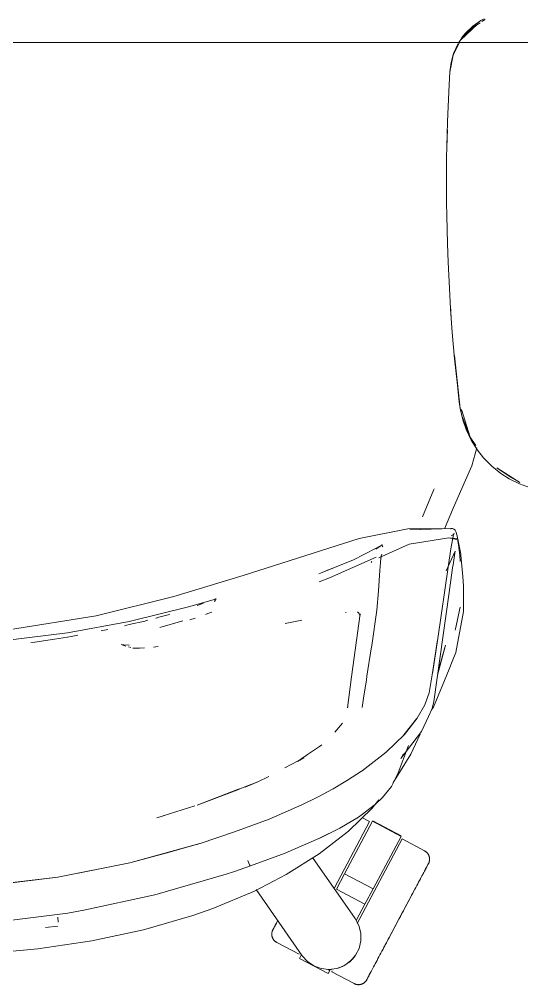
# Model space of a CAD drawing. Header units: millimetres. Extents: x 155927 to 317870, y -36033 to 97293.
# Drawn here: x 178364.9 to 178582.4, y 16499.8 to 16917.2 of the extents above; entities that cross this region are included whole.
import ezdxf

# ---------------------------------------------------------------- set-up
doc = ezdxf.new("R2010")
doc.units = ezdxf.units.MM
doc.header["$MEASUREMENT"] = 0
doc.layers.add('G-IMPT', color=8, linetype='CONTINUOUS', lineweight=9)
doc.layers.add('I-FURN', color=8, linetype='CONTINUOUS', lineweight=9)

msp = doc.modelspace()

# ---------------------------------------------------------------- linework, layer by layer
at = {"layer": 'G-IMPT'}
for p, q in [((178564.33, 16915.76), (178561.18, 16913.87)), ((178561.23, 16914.24), (178564.69, 16916.69)), ((178566.06, 16917.49), (178564.69, 16916.69)), ((178566.56, 16917.09), (178565.12, 16916.23)), ((178563.26, 16915.07), (178555.87, 16908.16)), ((178561.18, 16913.87), (178555.87, 16908.16)), ((178561.64, 16913.65), (178558.11, 16910.57)), ((178558.19, 16911.38), (178561.23, 16914.24)), ((178563.26, 16915.07), (178561.79, 16913.79)), ((178555.1, 16907.2), (178557.05, 16910.05)), ((178555.87, 16908.16), (178558.11, 16910.57)), ((178558.19, 16911.38), (178557.05, 16910.05)), ((178554.77, 16905.93), (178552.67, 16901.67)), ((178554.85, 16906.83), (178552.86, 16902.51)), ((178554.77, 16905.93), (178555.4, 16907.2)), ((178552.67, 16901.67), (178551.3, 16894.32)), ((178551.8, 16898.55), (178552.86, 16902.51)), ((178551.3, 16894.55), (178551.8, 16898.55)), ((178551.01, 16888.88), (178551.3, 16894.55)), ((178551.01, 16888.88), (178550.4, 16876.32)), ((178550.27, 16872.78), (178550.4, 16876.32)), ((178549.89, 16857.11), (178550.27, 16872.78)), ((178550.22, 16869.38), (178550.07, 16866.05)), ((178550.07, 16863.83), (178550.07, 16866.05)), ((178549.89, 16857.11), (178549.84, 16852.6)), ((178549.84, 16852.6), (178549.85, 16837.88)), ((178549.92, 16832.41), (178549.85, 16837.88)), ((178549.92, 16832.41), (178550.22, 16820.1)), ((178550.06, 16825.63), (178550.06, 16827.71)), ((178550.14, 16823.98), (178550.06, 16825.63)), ((178550.51, 16812.23), (178550.22, 16820.1)), ((178550.51, 16812.23), (178551.05, 16800.92)), ((178551.61, 16792.05), (178551.05, 16800.92)), ((178551.61, 16792.05), (178552.34, 16781.76)), ((178551.75, 16790.01), (178551.66, 16791.91)), ((178551.75, 16790.01), (178551.88, 16788.59)), ((178553.32, 16770.36), (178552.34, 16781.76)), ((178555.68, 16748.93), (178553.22, 16771.88)), ((178553.22, 16771.88), (178555.34, 16751.74)), ((178555.68, 16748.93), (178553.32, 16770.36)), ((178555.68, 16748.93), (178555.34, 16751.74)), ((178555.68, 16748.93), (178556.83, 16743.97)), ((178555.89, 16748.85), (178556.47, 16745.8)), ((178560.08, 16736.57), (178556.26, 16748.43)), ((178559.18, 16739.28), (178556.26, 16748.43)), ((178556.47, 16745.8), (178560.08, 16736.57)), ((178558.28, 16739.83), (178556.83, 16743.97)), ((178560.47, 16735.25), (178558.28, 16739.83)), ((178560.08, 16736.57), (178559.18, 16739.28)), ((178560.08, 16736.57), (178562.5, 16733)), ((178560.47, 16735.25), (178563.2, 16730.93)), ((178560.76, 16724.09), (178563.01, 16731.91)), ((178565.82, 16727.62), (178563.2, 16730.93)), ((178560.76, 16724.09), (178555.9, 16712.97)), ((178569.37, 16724.01), (178565.82, 16727.62)), ((178569.37, 16724.01), (178573.35, 16720.82)), ((178581.5, 16716.96), (178571.55, 16723.29)), ((178577.82, 16719.13), (178571.55, 16723.29)), ((178576.9, 16718.56), (178573.35, 16720.82)), ((178581.4, 16716.32), (178576.9, 16718.56)), ((178581.5, 16716.96), (178577.82, 16719.13)), ((178581.4, 16716.32), (178586.18, 16714.61)), ((178539.45, 16702.07), (178544.37, 16713.93)), ((178544.48, 16714.19), (178544.37, 16713.93)), ((178555.9, 16712.97), (178552.48, 16705.13)), ((178552.48, 16705.13), (178548.91, 16696.96)), ((178512.06, 16692.73), (178533.02, 16696.93)), ((178533.02, 16696.93), (178551.88, 16696.97)), ((178533.9, 16696.49), (178552.35, 16697.07)), ((178533.9, 16696.49), (178551.88, 16696.97)), ((178552.47, 16697.1), (178551.6, 16696.91)), ((178551.6, 16696.91), (178551.71, 16696.93)), ((178551.88, 16696.97), (178551.71, 16696.93)), ((178552.82, 16694.47), (178551.71, 16688.2)), ((178552.35, 16697.07), (178551.88, 16696.97)), ((178552.27, 16694.12), (178552.81, 16694.44)), ((178552.47, 16697.1), (178553.04, 16696.71)), ((178552.65, 16693.85), (178553.21, 16694.94)), ((178552.65, 16693.85), (178552.82, 16694.47)), ((178552.81, 16694.44), (178553.21, 16694.94)), ((178553.53, 16696.33), (178553.04, 16696.71)), ((178553.53, 16696.33), (178553.85, 16695.79)), ((178554.4, 16693.93), (178553.85, 16695.79)), ((178461.82, 16676.74), (178512.06, 16692.73)), ((178533.72, 16690.3), (178520.59, 16684.33)), ((178533.72, 16690.3), (178550.76, 16693.01)), ((178554.34, 16692.33), (178550.76, 16693.01)), ((178554.34, 16692.33), (178550.8, 16692.95)), ((178550.8, 16692.95), (178554.76, 16692.56)), ((178552.27, 16694.12), (178551.77, 16694.04)), ((178554.94, 16690.65), (178554.4, 16693.93)), ((178555.2, 16690.24), (178554.76, 16692.56)), ((178554.94, 16690.65), (178555.02, 16690.04)), ((178555.2, 16690.24), (178556.01, 16685.99)), ((178509.34, 16683.31), (178519.45, 16688.59)), ((178521.91, 16689.94), (178519.2, 16688.1)), ((178521.91, 16689.94), (178519.45, 16688.59)), ((178521.91, 16689.94), (178521.74, 16689.97)), ((178522.04, 16689.91), (178521.91, 16689.94)), ((178522.19, 16689.22), (178522.04, 16689.91)), ((178522.2, 16689.06), (178522.19, 16689.22)), ((178549.61, 16678.8), (178553.62, 16687.23)), ((178550.6, 16680.35), (178551.71, 16688.2)), ((178553.47, 16686.36), (178552.64, 16681.34)), ((178553.62, 16687.23), (178553.47, 16686.36)), ((178555.53, 16685.35), (178555.02, 16690.04)), ((178499.24, 16675.76), (178519.4, 16684.68)), ((178509.34, 16683.31), (178500.87, 16680.05)), ((178517.23, 16682.3), (178517.5, 16682.74)), ((178521, 16678.88), (178521.25, 16682.29)), ((178521.29, 16682.66), (178521.25, 16682.29)), ((178521.29, 16682.66), (178521.58, 16685.12)), ((178521.58, 16685.12), (178521.6, 16685.18)), ((178521.87, 16685.96), (178521.6, 16685.18)), ((178555.53, 16685.35), (178555.75, 16682.76)), ((178556.05, 16685.52), (178556.01, 16685.99)), ((178556.86, 16676.2), (178556.05, 16685.52)), ((178495.98, 16678.04), (178494.56, 16677.48)), ((178495.98, 16678.04), (178501.08, 16680.06)), ((178500.87, 16680.05), (178495.98, 16678.04)), ((178501.08, 16680.06), (178497.54, 16678.66)), ((178521, 16678.88), (178520.36, 16670.04)), ((178546.04, 16649.47), (178550.6, 16680.35)), ((178550.99, 16669.38), (178552.43, 16680.04)), ((178552.64, 16681.34), (178552.43, 16680.04)), ((178461.82, 16676.74), (178431.84, 16667.56)), ((178494.65, 16674.01), (178499.24, 16675.76)), ((178556.86, 16676.2), (178557.2, 16672.24)), ((178519.74, 16661.79), (178520.36, 16670.04)), ((178550.99, 16669.38), (178544.31, 16622.17)), ((178557.2, 16672.24), (178557.2, 16668.07)), ((178398.16, 16659.25), (178431.84, 16667.56)), ((178438.8, 16663.33), (178449.22, 16666.4)), ((178449.5, 16666.47), (178449.22, 16666.4)), ((178449.48, 16665.51), (178449.86, 16666.12)), ((178449.48, 16665.51), (178449.63, 16665.72)), ((178449.79, 16666.54), (178449.5, 16666.47)), ((178450.02, 16666.6), (178449.79, 16666.54)), ((178450.25, 16666.51), (178450.02, 16666.6)), ((178557.17, 16661.1), (178557.2, 16668.07)), ((178412.48, 16656.78), (178438.8, 16663.33)), ((178444, 16664.49), (178441.9, 16663.75)), ((178444, 16664.49), (178444.65, 16664.73)), ((178511.35, 16661.05), (178512.6, 16659.49)), ((178519.73, 16661.71), (178517.52, 16646.5)), ((178519.73, 16661.71), (178519.74, 16661.79)), ((178555.76, 16662.97), (178553.72, 16653.66)), ((178557.17, 16661.1), (178553.93, 16643.41)), ((178398.16, 16659.25), (178360.25, 16653.25)), ((178419.21, 16657.02), (178412.46, 16655.46)), ((178419.21, 16657.02), (178420.51, 16657.35)), ((178424.23, 16658.32), (178424.05, 16658.27)), ((178425.37, 16658.64), (178424.23, 16658.32)), ((178425.37, 16658.64), (178429.37, 16659.75)), ((178435.7, 16657.05), (178425.69, 16654.25)), ((178429.37, 16659.75), (178430.06, 16659.96)), ((178438.79, 16657.49), (178441, 16658.22)), ((178446.55, 16660.21), (178445.54, 16659.83)), ((178446.55, 16660.21), (178448.21, 16660.82)), ((178479.93, 16656.02), (178487.19, 16657.43)), ((178506.41, 16660.7), (178506.06, 16660.66)), ((178508.73, 16632.87), (178512.47, 16660.2)), ((178512.47, 16660.2), (178512.52, 16659.94)), ((178512.56, 16659.7), (178512.52, 16659.94)), ((178412.48, 16656.78), (178385.81, 16651.85)), ((178400.44, 16652.81), (178403.26, 16653.35)), ((178410.49, 16655.01), (178412.46, 16655.46)), ((178553.72, 16653.66), (178553.56, 16653.09)), ((178385.81, 16651.85), (178358.89, 16648.55)), ((178380.18, 16649.23), (178371.66, 16647.94)), ((178380.18, 16649.23), (178385.81, 16650.08)), ((178385.81, 16650.08), (178387.43, 16650.33)), ((178390.34, 16650.88), (178387.43, 16650.33)), ((178545.95, 16648.87), (178543.65, 16633.71)), ((178546.04, 16649.47), (178543.71, 16634.28)), ((178545.95, 16648.87), (178543.71, 16634.28)), ((178371.66, 16647.94), (178370, 16647.75)), ((178410.12, 16646.68), (178409.07, 16646.9)), ((178409.07, 16646.9), (178411.02, 16646.21)), ((178410.12, 16646.68), (178412.42, 16646.65)), ((178412.13, 16645.9), (178413.18, 16645.61)), ((178412.28, 16646.64), (178412.42, 16646.65)), ((178414.13, 16645.36), (178419.18, 16645.45)), ((178414.13, 16645.36), (178416.91, 16645.36)), ((178419.18, 16645.45), (178416.91, 16645.36)), ((178422.98, 16645.76), (178425.07, 16645.97)), ((178517.28, 16644.95), (178515.41, 16633.17)), ((178517.52, 16646.5), (178517.28, 16644.95)), ((178549.44, 16646.59), (178545.93, 16633.64)), ((178549.44, 16646.59), (178546.08, 16634.7)), ((178553.93, 16643.41), (178552.34, 16639.55)), ((178544.15, 16619.73), (178550.95, 16636.18)), ((178550.95, 16636.18), (178552.34, 16639.55)), ((178508.73, 16632.87), (178506.95, 16619.51)), ((178515.15, 16631.51), (178515.41, 16633.17)), ((178542.35, 16626.03), (178543.65, 16633.71)), ((178514.09, 16624.68), (178515.15, 16631.51)), ((178514.09, 16624.68), (178513.34, 16619.6)), ((178540.6, 16621.24), (178542.35, 16626.03)), ((178506.95, 16619.51), (178507.1, 16619.98)), ((178537.09, 16614.99), (178540.38, 16620.82)), ((178540.6, 16621.24), (178540.38, 16620.82)), ((178543.38, 16618.56), (178544.15, 16619.73)), ((178544.31, 16622.17), (178543.67, 16619.17)), ((178539.03, 16609.23), (178542.1, 16615.81)), ((178542.1, 16615.81), (178543.67, 16619.17)), ((178501.45, 16609.01), (178504.79, 16612.92)), ((178536.77, 16614.76), (178531.37, 16607.81)), ((178531.37, 16607.81), (178534.18, 16611.38)), ((178531.67, 16608.02), (178537.09, 16614.99)), ((178536.77, 16614.76), (178534.18, 16611.38)), ((178531.67, 16608.02), (178523.77, 16600.29)), ((178530.12, 16597.58), (178539.03, 16609.23)), ((178534.41, 16599.47), (178538.39, 16608.1)), ((178489.69, 16599.24), (178494.82, 16602.74)), ((178494.82, 16602.74), (178495.92, 16603.49)), ((178533.35, 16603.24), (178528.84, 16591.33)), ((178485.35, 16596.29), (178489.11, 16598.85)), ((178489.11, 16598.85), (178489.69, 16599.24)), ((178523.77, 16600.29), (178513.34, 16592.26)), ((178527.29, 16588.02), (178534.41, 16599.47)), ((178530.12, 16597.58), (178531.23, 16599.53)), ((178479.92, 16593.56), (178488.13, 16597.8)), ((178485.35, 16596.29), (178488.13, 16597.8)), ((178506.98, 16588.21), (178513.08, 16592.1)), ((178513.34, 16592.26), (178513.08, 16592.1)), ((178527.77, 16589.1), (178528.84, 16591.33)), ((178468.13, 16587.54), (178461.05, 16584.82)), ((178468.13, 16587.54), (178462.69, 16585.23)), ((178472.98, 16589.74), (178468.13, 16587.54)), ((178506.98, 16588.21), (178500.76, 16584.45)), ((178526.59, 16586.67), (178525.98, 16585.53)), ((178526.59, 16586.67), (178527.77, 16589.1)), ((178527.29, 16588.02), (178526.78, 16587.26)), ((178441.88, 16577.44), (178460.28, 16584.26)), ((178441.88, 16577.44), (178459.32, 16584.15)), ((178459.32, 16584.15), (178461.05, 16584.82)), ((178493.96, 16580.88), (178500.76, 16584.45)), ((178525.98, 16585.53), (178522.12, 16580.67)), ((178493.96, 16580.88), (178487.24, 16577.49)), ((178519.09, 16577.77), (178512.96, 16573.06)), ((178520.59, 16579.68), (178517.67, 16576.1)), ((178519.09, 16577.77), (178522.12, 16580.67)), ((178424.4, 16571.91), (178440.89, 16577.16)), ((178473.01, 16571.31), (178487.24, 16577.49)), ((178517.67, 16576.1), (178507.38, 16566.14)), ((178424.4, 16571.91), (178427.84, 16572.99)), ((178473.01, 16571.31), (178458.13, 16565.85)), ((178503.67, 16567.46), (178511.67, 16572.19)), ((178512.96, 16573.06), (178511.67, 16572.19)), ((178443.22, 16560.85), (178458.13, 16565.85)), ((178494.62, 16562.93), (178503.67, 16567.46)), ((178494.62, 16562.93), (178503.07, 16567.15)), ((178494.78, 16556.34), (178507.38, 16566.14)), ((178495.06, 16563.15), (178503.67, 16567.46)), ((178503.67, 16567.46), (178503.07, 16567.15)), ((178412.72, 16552.46), (178443.13, 16560.89)), ((178412.72, 16552.46), (178443.22, 16560.85)), ((178429.96, 16557.11), (178443.13, 16560.89)), ((178494.62, 16562.93), (178483.66, 16558.16)), ((178495.06, 16563.15), (178494.62, 16562.93)), ((178429.96, 16557.11), (178412.72, 16552.46)), ((178479.98, 16556.68), (178465.02, 16551.11)), ((178483.66, 16558.16), (178479.98, 16556.68)), ((178464.24, 16552.38), (178463.81, 16553.43)), ((178463.81, 16553.43), (178464.04, 16552.84)), ((178464.24, 16552.38), (178464.04, 16552.84)), ((178494.78, 16556.34), (178480.48, 16547.36)), ((178412.72, 16552.46), (178381.59, 16546.29)), ((178381.59, 16546.29), (178397.7, 16549.38)), ((178412.72, 16552.46), (178381.67, 16546.29)), ((178412.72, 16552.46), (178397.7, 16549.38)), ((178454.48, 16547.55), (178458.09, 16548.74)), ((178465.02, 16551.15), (178458.09, 16548.74)), ((178464.24, 16552.38), (178464.52, 16551.73)), ((178464.24, 16552.38), (178464.62, 16551.55)), ((178464.52, 16551.73), (178464.62, 16551.55)), ((178464.89, 16551.14), (178464.62, 16551.55)), ((178464.62, 16551.55), (178464.84, 16551.16)), ((178464.89, 16551.14), (178464.84, 16551.16)), ((178464.89, 16551.14), (178465.02, 16551.15)), ((178465.02, 16551.11), (178464.89, 16551.14)), ((178350.04, 16542.5), (178381.59, 16546.29)), ((178350.04, 16542.5), (178366.11, 16544.34)), ((178350.08, 16542.46), (178381.67, 16546.29)), ((178381.59, 16546.29), (178366.11, 16544.34)), ((178423.65, 16538.6), (178454.48, 16547.55)), ((178480.48, 16547.36), (178466.71, 16540.27)), ((178448.73, 16532.75), (178466.71, 16540.27)), ((178423.65, 16538.6), (178392.87, 16531.94)), ((178385.94, 16530.75), (178392.87, 16531.94)), ((178440, 16529.68), (178448.73, 16532.75)), ((178355.78, 16526.94), (178385.94, 16530.75)), ((178381.63, 16528.96), (178381.71, 16526.86)), ((178440, 16529.68), (178418.75, 16523.51)), ((178381.68, 16525.1), (178376.26, 16524.45)), ((178381.71, 16526.86), (178381.7, 16526.98)), ((178418.75, 16523.51), (178396.39, 16518.69)), ((178372.97, 16515.2), (178347.4, 16512.94)), ((178396.39, 16518.69), (178372.97, 16515.2))]:
    msp.add_line(p, q, dxfattribs=at)
at = {"layer": 'I-FURN'}
for p, q in [((177560.49, 16907.2), (178960.49, 16907.2)), ((178960.49, 16907.2), (177560.49, 16907.2)), ((178501.3, 16541.59), (178516.55, 16570.29)), ((178505.71, 16547.76), (178517.78, 16570.47)), ((178516.55, 16570.29), (178513.4, 16571.97)), ((178517.78, 16570.47), (178530.15, 16563.9)), ((178530.24, 16564.07), (178517.88, 16570.64)), ((178511.22, 16526.17), (178530.68, 16562.78)), ((178530.15, 16563.9), (178518.07, 16541.19)), ((178540.37, 16557.63), (178530.68, 16562.78)), ((178540.37, 16557.63), (178540.51, 16557.55)), ((178540.51, 16557.55), (178540.64, 16557.46)), ((178540.64, 16557.46), (178540.78, 16557.38)), ((178540.78, 16557.38), (178540.91, 16557.28)), ((178540.91, 16557.28), (178541.04, 16557.18)), ((178541.04, 16557.18), (178541.16, 16557.08)), ((178541.16, 16557.08), (178541.28, 16556.97)), ((178541.28, 16556.97), (178541.39, 16556.85)), ((178541.39, 16556.85), (178541.5, 16556.73)), ((178541.5, 16556.73), (178541.6, 16556.61)), ((178491.82, 16554.79), (178510.33, 16528.36)), ((178541.6, 16556.61), (178541.7, 16556.48)), ((178541.7, 16556.48), (178541.8, 16556.35)), ((178541.8, 16556.35), (178541.88, 16556.22)), ((178541.88, 16556.22), (178541.97, 16556.08)), ((178541.97, 16556.08), (178542.05, 16555.94)), ((178542.05, 16555.94), (178542.12, 16555.79)), ((178542.12, 16555.79), (178542.18, 16555.65)), ((178542.19, 16552.51), (178542.12, 16552.36)), ((178542.18, 16555.65), (178542.24, 16555.5)), ((178542.25, 16552.66), (178542.19, 16552.51)), ((178542.24, 16555.5), (178542.3, 16555.34)), ((178542.3, 16552.81), (178542.25, 16552.66)), ((178542.3, 16555.34), (178542.35, 16555.19)), ((178542.35, 16552.96), (178542.3, 16552.81)), ((178542.35, 16555.19), (178542.39, 16555.04)), ((178542.39, 16553.12), (178542.35, 16552.96)), ((178542.39, 16555.04), (178542.42, 16554.88)), ((178542.43, 16553.28), (178542.39, 16553.12)), ((178542.42, 16554.88), (178542.45, 16554.72)), ((178542.45, 16553.44), (178542.43, 16553.28)), ((178542.45, 16554.72), (178542.47, 16554.56)), ((178542.48, 16553.59), (178542.45, 16553.44)), ((178542.47, 16554.56), (178542.49, 16554.4)), ((178542.49, 16553.76), (178542.48, 16553.59)), ((178542.49, 16554.4), (178542.5, 16554.24)), ((178542.5, 16553.92), (178542.49, 16553.76)), ((178542.5, 16554.24), (178542.5, 16554.08)), ((178542.5, 16554.08), (178542.5, 16553.92)), ((178539.99, 16548.34), (178539.7, 16547.79)), ((178539.84, 16548.04), (178540.12, 16548.58)), ((178540.27, 16548.85), (178539.99, 16548.34)), ((178540.12, 16548.58), (178540.39, 16549.08)), ((178540.52, 16549.34), (178540.27, 16548.85)), ((178540.39, 16549.08), (178540.63, 16549.55)), ((178540.76, 16549.78), (178540.52, 16549.34)), ((178540.63, 16549.55), (178540.86, 16549.98)), ((178540.98, 16550.19), (178540.76, 16549.78)), ((178540.86, 16549.98), (178541.07, 16550.37)), ((178541.18, 16550.57), (178540.98, 16550.19)), ((178541.07, 16550.37), (178541.26, 16550.72)), ((178541.35, 16550.9), (178541.18, 16550.57)), ((178541.26, 16550.72), (178541.43, 16551.04)), ((178541.51, 16551.2), (178541.35, 16550.9)), ((178541.43, 16551.04), (178541.58, 16551.32)), ((178541.65, 16551.46), (178541.51, 16551.2)), ((178541.58, 16551.32), (178541.71, 16551.56)), ((178541.77, 16551.68), (178541.65, 16551.46)), ((178541.71, 16551.56), (178541.81, 16551.76)), ((178541.86, 16551.86), (178541.77, 16551.68)), ((178541.81, 16551.76), (178541.9, 16551.93)), ((178541.94, 16552), (178541.86, 16551.86)), ((178541.9, 16551.93), (178541.96, 16552.05)), ((178541.99, 16552.1), (178541.94, 16552)), ((178541.96, 16552.05), (178542.01, 16552.13)), ((178542.02, 16552.16), (178541.99, 16552.1)), ((178542.01, 16552.13), (178542.03, 16552.17)), ((178542.03, 16552.18), (178542.02, 16552.16)), ((178542.05, 16552.22), (178542.03, 16552.18)), ((178542.03, 16552.17), (178542.03, 16552.18)), ((178542.12, 16552.36), (178542.05, 16552.22)), ((178502.18, 16541.12), (178505.71, 16547.76)), ((178505.71, 16547.76), (178518.07, 16541.19)), ((178537.37, 16543.41), (178537.77, 16544.16)), ((178537.77, 16544.16), (178538.15, 16544.88)), ((178538.15, 16544.88), (178538.52, 16545.58)), ((178538.52, 16545.58), (178538.88, 16546.24)), ((178538.88, 16546.24), (178539.21, 16546.87)), ((178539.21, 16546.87), (178539.53, 16547.47)), ((178539.7, 16547.79), (178539.39, 16547.2)), ((178539.53, 16547.47), (178539.84, 16548.04)), ((178487.4, 16512.31), (178467.38, 16540.9)), ((178502.18, 16541.12), (178514.54, 16534.55)), ((178518.07, 16541.19), (178514.54, 16534.55)), ((178535.18, 16539.29), (178535.64, 16540.16)), ((178535.89, 16540.62), (178535.43, 16539.76)), ((178535.64, 16540.16), (178536.09, 16541.01)), ((178536.33, 16541.46), (178535.89, 16540.62)), ((178536.09, 16541.01), (178536.53, 16541.83)), ((178536.53, 16541.83), (178536.96, 16542.63)), ((178536.96, 16542.63), (178537.37, 16543.41)), ((178533.51, 16536.15), (178533.01, 16535.2)), ((178533.24, 16535.64), (178533.74, 16536.58)), ((178534, 16537.08), (178533.51, 16536.15)), ((178533.74, 16536.58), (178534.23, 16537.5)), ((178534.49, 16537.99), (178534, 16537.08)), ((178534.23, 16537.5), (178534.71, 16538.41)), ((178534.97, 16538.89), (178534.49, 16537.99)), ((178534.71, 16538.41), (178535.18, 16539.29)), ((178535.43, 16539.76), (178534.97, 16538.89)), ((178514.54, 16534.55), (178510.79, 16527.49)), ((178530.65, 16530.78), (178531.18, 16531.77)), ((178531.46, 16532.3), (178530.94, 16531.31)), ((178531.18, 16531.77), (178531.7, 16532.75)), ((178531.98, 16533.28), (178531.46, 16532.3)), ((178531.7, 16532.75), (178532.22, 16533.73)), ((178532.5, 16534.25), (178531.98, 16533.28)), ((178532.22, 16533.73), (178532.73, 16534.69)), ((178533.01, 16535.2), (178532.5, 16534.25)), ((178532.73, 16534.69), (178533.24, 16535.64)), ((178476.88, 16527.63), (178476.6, 16527.1)), ((178510.33, 16528.36), (178511.91, 16525.38)), ((178528.52, 16526.77), (178529.06, 16527.77)), ((178529.35, 16528.32), (178528.81, 16527.31)), ((178529.06, 16527.77), (178529.59, 16528.78)), ((178529.88, 16529.32), (178529.35, 16528.32)), ((178529.59, 16528.78), (178530.12, 16529.78)), ((178530.41, 16530.32), (178529.88, 16529.32)), ((178530.12, 16529.78), (178530.65, 16530.78)), ((178530.94, 16531.31), (178530.41, 16530.32)), ((178474.53, 16523.17), (178474.59, 16523.31)), ((178474.59, 16523.31), (178474.67, 16523.46)), ((178474.67, 16523.46), (178474.69, 16523.5)), ((178474.71, 16523.55), (178474.69, 16523.5)), ((178474.69, 16523.5), (178474.7, 16523.52)), ((178474.69, 16523.5), (178474.69, 16523.5)), ((178474.7, 16523.52), (178474.73, 16523.58)), ((178474.75, 16523.63), (178474.71, 16523.55)), ((178474.73, 16523.58), (178474.78, 16523.68)), ((178474.82, 16523.75), (178474.75, 16523.63)), ((178474.78, 16523.68), (178474.86, 16523.82)), ((178474.91, 16523.91), (178474.82, 16523.75)), ((178474.86, 16523.82), (178474.95, 16524)), ((178475.01, 16524.11), (178474.91, 16523.91)), ((178474.95, 16524), (178475.07, 16524.22)), ((178475.14, 16524.35), (178475.01, 16524.11)), ((178475.07, 16524.22), (178475.21, 16524.48)), ((178475.29, 16524.63), (178475.14, 16524.35)), ((178475.21, 16524.48), (178475.36, 16524.77)), ((178475.46, 16524.95), (178475.29, 16524.63)), ((178475.36, 16524.77), (178475.54, 16525.11)), ((178475.65, 16525.31), (178475.46, 16524.95)), ((178475.54, 16525.11), (178475.74, 16525.48)), ((178475.86, 16525.7), (178475.65, 16525.31)), ((178475.74, 16525.48), (178475.96, 16525.89)), ((178476.08, 16526.13), (178475.86, 16525.7)), ((178475.96, 16525.89), (178476.2, 16526.34)), ((178476.33, 16526.59), (178476.08, 16526.13)), ((178476.2, 16526.34), (178476.45, 16526.82)), ((178476.6, 16527.1), (178476.33, 16526.59)), ((178476.45, 16526.82), (178476.73, 16527.34)), ((178511.91, 16525.38), (178512.74, 16522.11)), ((178526.68, 16523.3), (178526.15, 16522.31)), ((178526.4, 16522.77), (178526.92, 16523.76)), ((178527.21, 16524.3), (178526.68, 16523.3)), ((178526.92, 16523.76), (178527.46, 16524.76)), ((178527.74, 16525.3), (178527.21, 16524.3)), ((178527.46, 16524.76), (178527.99, 16525.76)), ((178528.28, 16526.31), (178527.74, 16525.3)), ((178527.99, 16525.76), (178528.52, 16526.77)), ((178528.81, 16527.31), (178528.28, 16526.31)), ((178474.21, 16521.6), (178474.22, 16521.76)), ((178474.22, 16521.44), (178474.21, 16521.6)), ((178474.22, 16521.76), (178474.23, 16521.92)), ((178474.23, 16521.28), (178474.22, 16521.44)), ((178474.23, 16521.92), (178474.24, 16522.08)), ((178474.24, 16521.11), (178474.23, 16521.28)), ((178474.24, 16522.08), (178474.26, 16522.24)), ((178474.27, 16520.96), (178474.24, 16521.11)), ((178474.26, 16522.24), (178474.29, 16522.4)), ((178474.3, 16520.8), (178474.27, 16520.96)), ((178474.29, 16522.4), (178474.33, 16522.56)), ((178474.33, 16520.64), (178474.3, 16520.8)), ((178474.33, 16522.56), (178474.37, 16522.71)), ((178474.37, 16520.48), (178474.33, 16520.64)), ((178474.37, 16522.71), (178474.42, 16522.87)), ((178474.42, 16520.33), (178474.37, 16520.48)), ((178474.42, 16522.87), (178474.47, 16523.02)), ((178474.48, 16520.18), (178474.42, 16520.33)), ((178474.47, 16523.02), (178474.53, 16523.17)), ((178474.54, 16520.03), (178474.48, 16520.18)), ((178474.6, 16519.88), (178474.54, 16520.03)), ((178474.67, 16519.74), (178474.6, 16519.88)), ((178474.75, 16519.6), (178474.67, 16519.74)), ((178474.83, 16519.46), (178474.75, 16519.6)), ((178474.92, 16519.32), (178474.83, 16519.46)), ((178475.02, 16519.19), (178474.92, 16519.32)), ((178475.12, 16519.07), (178475.02, 16519.19)), ((178475.22, 16518.94), (178475.12, 16519.07)), ((178512.74, 16522.11), (178512.76, 16518.74)), ((178524.6, 16519.39), (178524.09, 16518.44)), ((178524.33, 16518.88), (178524.84, 16519.83)), ((178525.11, 16520.35), (178524.6, 16519.39)), ((178524.84, 16519.83), (178525.35, 16520.8)), ((178525.63, 16521.33), (178525.11, 16520.35)), ((178525.35, 16520.8), (178525.87, 16521.78)), ((178526.15, 16522.31), (178525.63, 16521.33)), ((178525.87, 16521.78), (178526.4, 16522.77)), ((178475.33, 16518.82), (178475.22, 16518.94)), ((178475.44, 16518.71), (178475.33, 16518.82)), ((178475.56, 16518.6), (178475.44, 16518.71)), ((178475.68, 16518.49), (178475.56, 16518.6)), ((178475.81, 16518.39), (178475.68, 16518.49)), ((178475.94, 16518.3), (178475.81, 16518.39)), ((178476.07, 16518.21), (178475.94, 16518.3)), ((178476.21, 16518.13), (178476.07, 16518.21)), ((178476.35, 16518.05), (178476.21, 16518.13)), ((178476.35, 16518.05), (178486.04, 16512.9)), ((178511.98, 16515.46), (178510.43, 16512.46)), ((178512.76, 16518.74), (178511.98, 16515.46)), ((178521.9, 16514.31), (178522.37, 16515.19)), ((178522.37, 16515.19), (178522.84, 16516.09)), ((178523.11, 16516.58), (178522.62, 16515.67)), ((178522.84, 16516.09), (178523.33, 16517)), ((178523.6, 16517.5), (178523.11, 16516.58)), ((178523.33, 16517), (178523.82, 16517.93)), ((178524.09, 16518.44), (178523.6, 16517.5)), ((178523.82, 16517.93), (178524.33, 16518.88)), ((178486.24, 16511.15), (178486.98, 16512.54)), ((178486.24, 16511.15), (178498.6, 16504.58)), ((178486.98, 16512.54), (178486.94, 16512.46)), ((178489.65, 16509.8), (178487.4, 16512.31)), ((178506.29, 16508.46), (178509.07, 16510.76)), ((178510.43, 16512.46), (178508.21, 16509.92)), ((178509.07, 16510.76), (178510.23, 16512.18)), ((178519.75, 16510.26), (178520.15, 16511.02)), ((178520.15, 16511.02), (178520.57, 16511.81)), ((178520.57, 16511.81), (178521, 16512.62)), ((178521, 16512.62), (178521.45, 16513.46)), ((178521.45, 16513.46), (178521.9, 16514.31)), ((178492.44, 16507.9), (178489.65, 16509.8)), ((178495.61, 16506.72), (178492.44, 16507.9)), ((178498.96, 16506.34), (178495.61, 16506.72)), ((178502.3, 16506.77), (178498.96, 16506.34)), ((178505.45, 16507.99), (178502.3, 16506.77)), ((178508.21, 16509.92), (178505.45, 16507.99)), ((178517.8, 16506.6), (178517.5, 16506.04)), ((178517.64, 16506.29), (178517.95, 16506.88)), ((178517.95, 16506.88), (178518.27, 16507.49)), ((178518.27, 16507.49), (178518.62, 16508.14)), ((178518.62, 16508.14), (178518.98, 16508.82)), ((178518.98, 16508.82), (178519.36, 16509.53)), ((178519.36, 16509.53), (178519.75, 16510.26)), ((178499.34, 16505.97), (178498.59, 16506.37)), ((178499.34, 16505.97), (178498.6, 16504.58)), ((178499.3, 16505.88), (178499.34, 16505.97)), ((178500.17, 16505.39), (178500.37, 16505.76)), ((178500.17, 16505.39), (178509.85, 16500.24)), ((178515.47, 16502.22), (178515.57, 16502.4)), ((178515.63, 16502.52), (178515.52, 16502.32)), ((178515.57, 16502.4), (178515.68, 16502.62)), ((178515.76, 16502.76), (178515.63, 16502.52)), ((178515.68, 16502.62), (178515.82, 16502.88)), ((178515.9, 16503.04), (178515.76, 16502.76)), ((178515.82, 16502.88), (178515.98, 16503.18)), ((178516.07, 16503.35), (178515.9, 16503.04)), ((178515.98, 16503.18), (178516.16, 16503.51)), ((178516.26, 16503.71), (178516.07, 16503.35)), ((178516.16, 16503.51), (178516.36, 16503.89)), ((178516.47, 16504.1), (178516.26, 16503.71)), ((178516.36, 16503.89), (178516.57, 16504.3)), ((178516.7, 16504.53), (178516.47, 16504.1)), ((178516.57, 16504.3), (178516.81, 16504.74)), ((178516.95, 16505), (178516.7, 16504.53)), ((178516.81, 16504.74), (178517.07, 16505.22)), ((178517.21, 16505.5), (178516.95, 16505)), ((178517.07, 16505.22), (178517.34, 16505.74)), ((178517.5, 16506.04), (178517.21, 16505.5)), ((178517.34, 16505.74), (178517.64, 16506.29)), ((178509.89, 16500.22), (178509.85, 16500.24)), ((178510.03, 16500.14), (178509.89, 16500.22)), ((178510.18, 16500.08), (178510.03, 16500.14)), ((178510.33, 16500.02), (178510.18, 16500.08)), ((178510.48, 16499.97), (178510.33, 16500.02)), ((178510.64, 16499.92), (178510.48, 16499.97)), ((178510.79, 16499.88), (178510.64, 16499.92)), ((178510.95, 16499.84), (178510.79, 16499.88)), ((178511.11, 16499.81), (178510.95, 16499.84)), ((178511.27, 16499.79), (178511.11, 16499.81)), ((178511.43, 16499.78), (178511.27, 16499.79)), ((178511.59, 16499.77), (178511.43, 16499.78)), ((178511.75, 16499.76), (178511.59, 16499.77)), ((178511.91, 16499.77), (178511.75, 16499.76)), ((178512.07, 16499.78), (178511.91, 16499.77)), ((178512.23, 16499.79), (178512.07, 16499.78)), ((178512.39, 16499.82), (178512.23, 16499.79)), ((178512.55, 16499.85), (178512.39, 16499.82)), ((178512.71, 16499.88), (178512.55, 16499.85)), ((178512.87, 16499.92), (178512.71, 16499.88)), ((178513.02, 16499.97), (178512.87, 16499.92)), ((178513.17, 16500.03), (178513.02, 16499.97)), ((178513.32, 16500.09), (178513.17, 16500.03)), ((178513.47, 16500.15), (178513.32, 16500.09)), ((178513.61, 16500.22), (178513.47, 16500.15)), ((178513.75, 16500.3), (178513.61, 16500.22)), ((178513.89, 16500.38), (178513.75, 16500.3)), ((178514.03, 16500.47), (178513.89, 16500.38)), ((178514.16, 16500.57), (178514.03, 16500.47)), ((178514.28, 16500.67), (178514.16, 16500.57)), ((178514.41, 16500.77), (178514.28, 16500.67)), ((178514.53, 16500.88), (178514.41, 16500.77)), ((178514.64, 16500.99), (178514.53, 16500.88)), ((178514.75, 16501.11), (178514.64, 16500.99)), ((178514.85, 16501.23), (178514.75, 16501.11)), ((178514.95, 16501.36), (178514.85, 16501.23)), ((178515.05, 16501.49), (178514.95, 16501.36)), ((178515.14, 16501.62), (178515.05, 16501.49)), ((178515.22, 16501.76), (178515.14, 16501.62)), ((178515.3, 16501.9), (178515.22, 16501.76)), ((178515.33, 16501.95), (178515.3, 16501.91)), ((178515.3, 16501.9), (178515.31, 16501.92)), ((178515.3, 16501.91), (178515.3, 16501.9)), ((178515.31, 16501.92), (178515.34, 16501.98)), ((178515.37, 16502.03), (178515.33, 16501.95)), ((178515.34, 16501.98), (178515.4, 16502.08)), ((178515.44, 16502.15), (178515.37, 16502.03)), ((178515.4, 16502.08), (178515.47, 16502.22)), ((178515.52, 16502.32), (178515.44, 16502.15))]:
    msp.add_line(p, q, dxfattribs=at)
msp.add_open_spline([(178504.89, 16507.7), (178504.74, 16507.63), (178504.1, 16507.34), (178503.47, 16507.11), (178503, 16506.97)], degree=3, knots=[-0.5319761, -0.5319761, -0.5319761, -0.5319761, -0.5, -0.4, -0.4, -0.4, -0.4], dxfattribs=at)
for points in [[(178508.73, 16510.41), (178508.33, 16510), (178507.92, 16509.64), (178507.5, 16509.31)], [(178500.4, 16506.44), (178500.02, 16506.4), (178499.36, 16506.36), (178498.82, 16506.36), (178498.59, 16506.37)]]:
    msp.add_open_spline(points, degree=3, dxfattribs=at)

doc.saveas('drawing.dxf')
